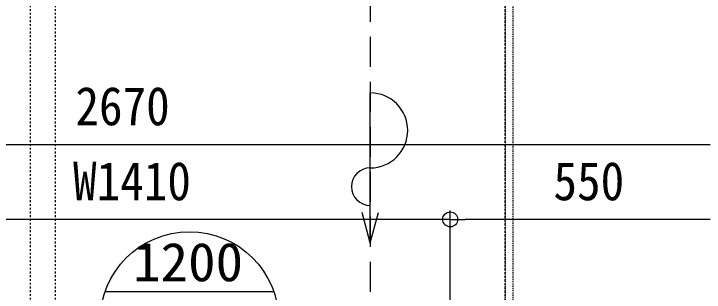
# Model space of a CAD drawing. Units: millimetres at full size, sheet at 1:30. Extents: x -17796 to 21385, y -23279 to 7734.
# Drawn here: x -10562 to -9182, y 3834 to 4390 of the extents above; entities that cross this region are included whole.
import ezdxf
from ezdxf.enums import TextEntityAlignment as Align

# ---------------------------------------------------------------- set-up
doc = ezdxf.new("R2010")
doc.units = ezdxf.units.MM
doc.header["$LTSCALE"] = 30
for name, pattern in [('DASHED2', [3, 2, -1]), ('USER10', [0.12, 0.06, -0.06]), ('USER11', [0.25, 0.125, -0.125])]:
    doc.linetypes.add(name, pattern=pattern)
for name, color, linetype, lineweight in [('0-1_(W)電灯', 253, 'Continuous', 18), ('2-E_', 253, 'USER10', 18), ('3-D_雲マーク・質疑コ', 3, 'USER11', 18), ('E-6_白実線', 134, 'Continuous', 9), ('F-6_白実線', 134, 'Continuous', 9)]:
    doc.layers.add(name, color=color, linetype=linetype, lineweight=lineweight)
doc.styles.add('ＭＳ ゴシック', font='')
doc.styles.get('ＭＳ ゴシック').set_extended_font_data('MS Gothic')

msp = doc.modelspace()

# ---------------------------------------------------------------- linework, layer by layer
at = {"layer": '0-1_(W)電灯', "color": 6, "linetype": 'USER11'}
for p, q in [((-10529.45, 4707.42), (-10529.45, 3488.98)), ((-10479.45, 4707.42), (-10479.45, 3488.98))]:
    msp.add_line(p, q, dxfattribs=at)
at = {"layer": '0-1_(W)電灯', "color": 6}
for p, q in [((-11779.72, 4129.15), (-9169.72, 4129.15)), ((-9689.72, 3482.42), (-9689.72, 3996.65)), ((-9689.72, 3482.42), (-9689.72, 3996.65)), ((-9719.72, 3979.15), (-11069.72, 3979.15)), ((-9169.72, 3979.15), (-9659.72, 3979.15)), ((-10042.47, 3834.59), (-10379.74, 3834.59))]:
    msp.add_line(p, q, dxfattribs=at)
at = {"layer": '0-1_(W)電灯', "color": 7}
for q in [(-9719.72, 3979.15), (-9659.72, 3979.15)]:
    msp.add_line((-9689.72, 3979.15), q, dxfattribs=at)
msp.add_circle((-9689.72, 3979.15), 15, dxfattribs=at)
msp.add_circle((-9689.72, 3979.15), 15, dxfattribs=at)
at = {"layer": '0-1_(W)電灯', "color": 6}
msp.add_circle((-10211.1, 3775.96), 178.54, dxfattribs=at)
at = {"layer": '2-E_'}
for p, q in [((-9579.72, 4817.42), (-9579.72, 3382.42)), ((-9564.72, 4817.42), (-9564.72, 3382.42))]:
    msp.add_line(p, q, dxfattribs=at)
at = {"layer": '3-D_雲マーク・質疑コ'}
msp.add_lwpolyline([(-9564.72, 3382.42), (-9579.72, 3382.42), (-9579.72, 4817.42)], dxfattribs=at)
at = {"layer": 'E-6_白実線'}
for q in [(-9849.72, 4232.12), (-9866.03, 3992.98), (-9833.42, 3992.98)]:
    msp.add_line((-9849.72, 3932.12), q, dxfattribs=at)
for centre, radius, start, end in [((-9849.72, 4157.12), 75, 270, 90), ((-9849.72, 4044.62), 37.5, 90, 270)]:
    msp.add_arc(centre, radius, start, end, dxfattribs=at)
at = {"layer": 'F-6_白実線', "linetype": 'DASHED2'}
msp.add_line((-9849.72, 6863.98), (-9849.72, 3432.42), dxfattribs=at)

# ---------------------------------------------------------------- texts
at = {"layer": '0-1_(W)電灯', "color": 9, "style": 'ＭＳ ゴシック', "width": 0.9}
for s, p in [('2670', (-10439.03, 4144.34)), ('W1410', (-10443.8, 3994.34)), ('550', (-9483.3, 3994.34))]:
    msp.add_text(s, height=76.97, dxfattribs=at).set_placement(p, align=Align.BOTTOM_LEFT)
at = {"layer": '0-1_(W)電灯', "color": 6, "style": 'ＭＳ ゴシック', "width": 1.05}
msp.add_text('1200', height=76.97, dxfattribs=at).set_placement((-10323.82, 3832.43), align=Align.BOTTOM_LEFT)

doc.saveas('drawing.dxf')
